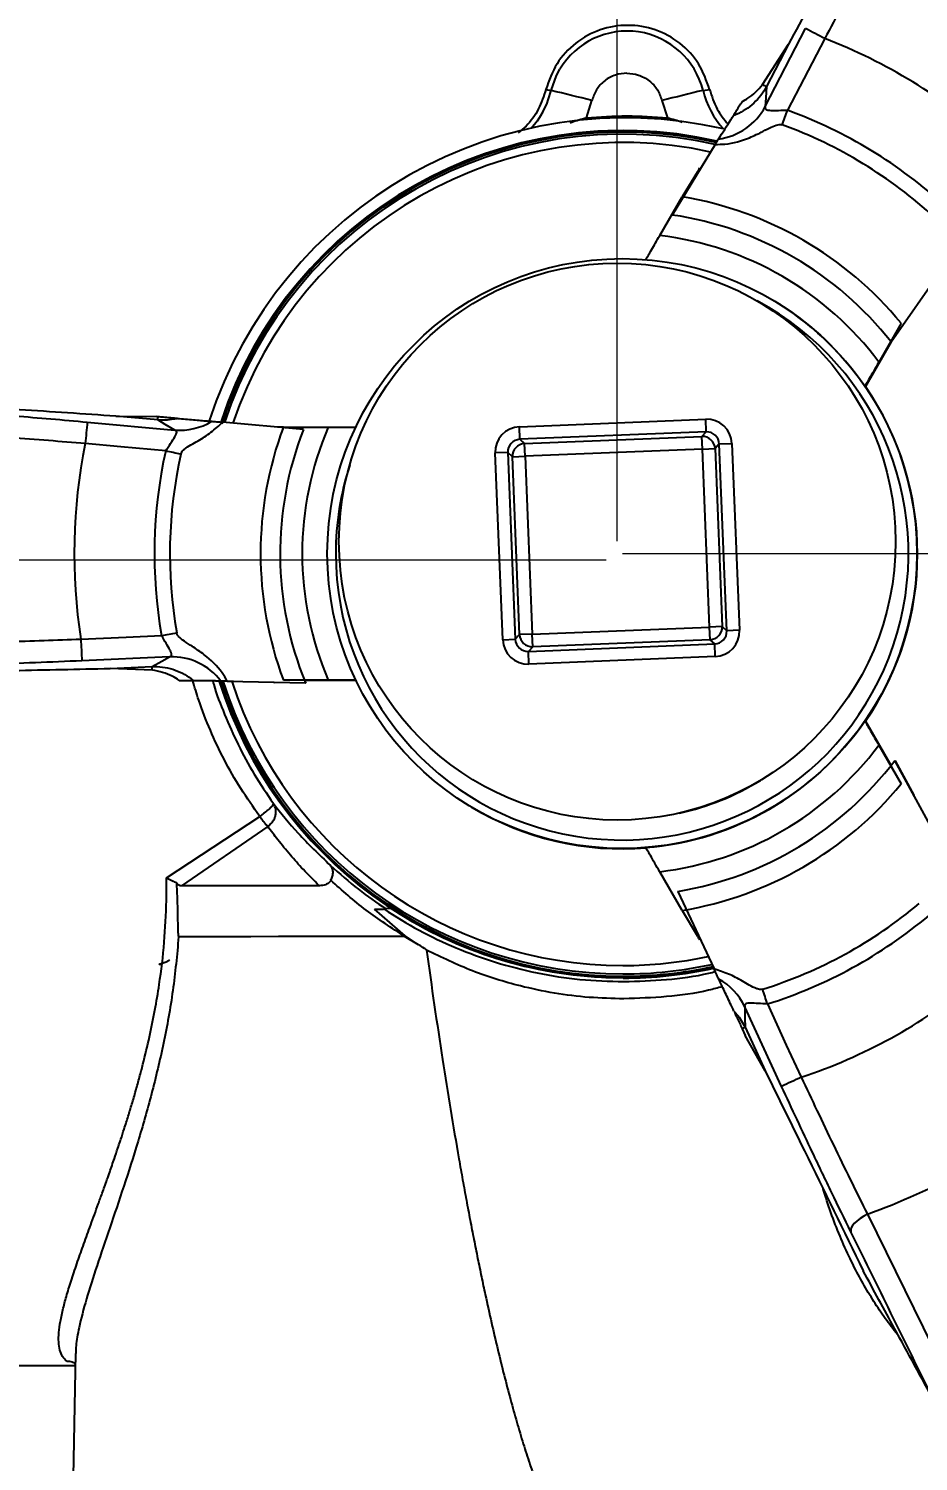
# Model space of a CAD drawing. Header units: millimetres. Extents: x 2462 to 4142, y 835 to 2023.
# Drawn here: x 2991.1 to 3096.6, y 1228 to 1397.8 of the extents above; entities that cross this region are included whole.
import ezdxf

# ---------------------------------------------------------------- set-up
doc = ezdxf.new("R2010")
doc.units = ezdxf.units.MM
doc.layers.add('标注', color=3, linetype='Continuous', lineweight=13)
doc.styles.add('SLDTEXTSTYLE1', font='txt.shx', dxfattribs={"width": 0.7, "bigfont": 'gbcbig.shx'})
doc.styles.get("Standard").update_dxf_attribs({"font": 'arial.ttf'})
doc.dimstyles.new('AM_ISO', dxfattribs={"dimtxt": 3.5, "dimasz": 3.5, "dimexe": 1, "dimexo": 1, "dimgap": 1.5, "dimtad": 1, "dimdsep": 46, "dimtxsty": 'Standard', "dimcen": 0, "dimclrd": 256, "dimclre": 256, "dimclrt": 2, "dimadec": 0, "dimazin": 2, "dimtp": 0.1, "dimtm": 0.1, "dimtfac": 0.71, "dimtdec": 3, "dimtmove": 0, "dimatfit": 3, "dimfxl": 0, "dimlwd": -1, "dimlwe": -1, "dimarcsym": 0})
doc.dimstyles.new('SLDDIMSTYLE12$0', dxfattribs={"dimtxt": 12, "dimasz": 10, "dimexe": 0, "dimexo": 0.0625, "dimgap": 0.875, "dimtad": 1, "dimdec": 1, "dimlfac": 1.8, "dimrnd": 1e-09, "dimzin": 12, "dimdsep": 46, "dimtxsty": 'SLDTEXTSTYLE1', "dimcen": 0.09, "dimdle": 8.16, "dimclrd": 3, "dimclre": 3, "dimadec": 0, "dimazin": 3, "dimtfac": 1, "dimtdec": 1, "dimtofl": 0, "dimtmove": 0, "dimatfit": 3, "dimfxl": 0, "dimfrac": 2, "dimtolj": 1, "dimlwd": 5, "dimlwe": 5, "dimarcsym": 0})

# ---------------------------------------------------------------- blocks, each defined once
blk = doc.blocks.new('*D34')
at = {"layer": 'Defpoints', "color": 0, "transparency": 16777216}
for p in [(2954.9, 1497.4), (2954.9, 1361.7), (3060.93, 1336.99)]:
    blk.add_point(p, dxfattribs=at)
at = {"layer": '标注', "color": 3, "linetype": 'Continuous', "lineweight": 5, "transparency": 16777216}
for p, q in [((2954.9, 1361.76), (2954.9, 1497.4)), ((3050.93, 1497.4), (2964.9, 1497.4))]:
    blk.add_line(p, q, dxfattribs=at)
at = {"layer": '标注', "color": 3, "lineweight": 5, "transparency": 16777216}
blk.add_line((3060.93, 1337.05), (3060.93, 1497.4), dxfattribs=at)
at = {"layer": '标注', "color": 3, "transparency": 16777216}
for points in [[(2964.9, 1499.07), (2964.9, 1495.74), (2954.9, 1497.4)], [(3050.93, 1499.07), (3050.93, 1495.74), (3060.93, 1497.4)]]:
    blk.add_solid(points, dxfattribs=at)
at = {"layer": '标注', "color": 0, "transparency": 16777216, "insert": (3007.92, 1503.28), "char_height": 10, "attachment_point": 5, "style": 'SLDTEXTSTYLE1'}
blk.add_mtext('\\A1;106', dxfattribs=at)
blk = doc.blocks.new('*D36')
at = {"layer": 'Defpoints', "color": 0, "transparency": 16777216}
for p in [(3211.81, 1496.71), (3211.81, 1408.49), (3060.93, 1338.39)]:
    blk.add_point(p, dxfattribs=at)
at = {"layer": '标注', "color": 3, "lineweight": 5, "transparency": 16777216}
blk.add_line((3060.93, 1338.46), (3060.93, 1496.71), dxfattribs=at)
at = {"layer": '标注', "color": 3, "linetype": 'Continuous', "lineweight": 5, "transparency": 16777216}
for p, q in [((3070.93, 1496.71), (3201.81, 1496.71)), ((3211.81, 1408.55), (3211.81, 1496.71))]:
    blk.add_line(p, q, dxfattribs=at)
at = {"layer": '标注', "color": 3, "transparency": 16777216}
for points in [[(3070.93, 1498.37), (3070.93, 1495.04), (3060.93, 1496.71)], [(3201.81, 1498.37), (3201.81, 1495.04), (3211.81, 1496.71)]]:
    blk.add_solid(points, dxfattribs=at)
at = {"layer": '标注', "color": 0, "transparency": 16777216, "insert": (3136.37, 1502.58), "char_height": 10, "attachment_point": 5, "style": 'SLDTEXTSTYLE1'}
blk.add_mtext('\\A1;150', dxfattribs=at)
blk = doc.blocks.new('*D30')
at = {"layer": 'Defpoints', "color": 0, "transparency": 16777216}
for p in [(3329.81, 1449.68), (3061.5, 1335.58), (3356.79, 1335.58)]:
    blk.add_point(p, dxfattribs=at)
at = {"layer": '标注', "color": 3, "lineweight": 5, "transparency": 16777216}
blk.add_line((3329.87, 1449.68), (3356.79, 1449.68), dxfattribs=at)
at = {"layer": '标注', "color": 3, "linetype": 'Continuous', "lineweight": 5, "transparency": 16777216}
for p, q in [((3356.79, 1439.68), (3356.79, 1345.58)), ((3061.56, 1335.58), (3356.79, 1335.58))]:
    blk.add_line(p, q, dxfattribs=at)
at = {"layer": '标注', "color": 3, "transparency": 16777216}
for points in [[(3355.13, 1439.68), (3358.46, 1439.68), (3356.79, 1449.68)], [(3355.13, 1345.58), (3358.46, 1345.58), (3356.79, 1335.58)]]:
    blk.add_solid(points, dxfattribs=at)
at = {"layer": '标注', "color": 0, "transparency": 16777216, "insert": (3350.92, 1392.63), "char_height": 10, "attachment_point": 5, "rotation": 90, "style": 'SLDTEXTSTYLE1'}
blk.add_mtext('\\A1;115', dxfattribs=at)
blk = doc.blocks.new('*D31')
at = {"layer": 'Defpoints', "color": 0, "transparency": 16777216}
for p in [(3060.59, 1334.79), (2911.33, 1093.21), (3056.27, 1093.21)]:
    blk.add_point(p, dxfattribs=at)
at = {"layer": '标注', "linetype": 'ByBlock', "transparency": 16777216}
for p, q in [((3059.59, 1334.79), (2910.33, 1334.79)), ((2911.33, 1331.29), (2911.33, 1096.71)), ((3055.27, 1093.21), (2910.33, 1093.21))]:
    blk.add_line(p, q, dxfattribs=at)
at = {"layer": '标注', "transparency": 16777216}
for points in [[(2910.74, 1331.29), (2911.91, 1331.29), (2911.33, 1334.79)], [(2910.74, 1096.71), (2911.91, 1096.71), (2911.33, 1093.21)]]:
    blk.add_solid(points, dxfattribs=at)
at = {"layer": '标注', "color": 2, "transparency": 16777216, "insert": (2900.69, 1201.9), "char_height": 8, "attachment_point": 5, "rotation": 90}
blk.add_mtext('\\A1;{\\fSimSun|b0|i0|c134|p2;\\H2.28571x;245}', dxfattribs=at)

msp = doc.modelspace()

# ---------------------------------------------------------------- linework, layer by layer
at = {"color": 7, "linetype": 'Continuous', "lineweight": 25}
for p, q in [((3078.466, 1388.539), (3083.261, 1397.784)), ((3078.155, 1391.149), (3081.224, 1395.959)), ((3081.224, 1395.959), (3078.607, 1390.915)), ((3052.464, 1390.591), (3053.088, 1390.463)), ((3057.261, 1387.217), (3057.923, 1389.265)), ((3066.225, 1389.265), (3066.887, 1387.217)), ((3071.09, 1390.463), (3071.872, 1390.591)), ((3057.261, 1387.217), (3057.281, 1387.001)), ((3066.887, 1387.217), (3066.864, 1386.972)), ((3072.536, 1384.062), (3067.449, 1375.696)), ((3070.419, 1380.815), (3068.615, 1377.862)), ((3065.958, 1373.259), (3068.615, 1377.862)), ((3093.387, 1360.663), (3099.383, 1369.197)), ((3079.422, 1365.585), (3079.416, 1365.589)), ((3095.974, 1364.282), (3093.418, 1360.644)), ((3096.015, 1364.258), (3095.974, 1364.282)), ((3094.596, 1362.862), (3091.939, 1358.259)), ((3093.406, 1360.651), (3090.346, 1355.375)), ((3093.418, 1360.644), (3093.387, 1360.663)), ((3090.346, 1355.375), (3090.283, 1355.413)), ((3006.438, 1351.405), (3001.465, 1351.856)), ((3001.465, 1351.856), (3006.274, 1351.803)), ((3006.479, 1351.785), (3006.274, 1351.803)), ((2998.089, 1351.156), (3008.46, 1350.214)), ((3023.714, 1350.284), (3014.133, 1351.137)), ((3021.337, 1350.565), (3026.652, 1350.565)), ((3049.325, 1350.61), (3071.407, 1351.495)), ((3049.385, 1349.112), (3049.325, 1350.61)), ((3071.467, 1349.997), (3049.385, 1349.112)), ((3070.961, 1349.449), (3071.467, 1349.997)), ((3071.467, 1349.997), (3071.407, 1351.495)), ((3049.385, 1349.112), (3049.933, 1348.606)), ((3049.933, 1348.606), (3070.961, 1349.449)), ((3049.993, 1347.108), (3049.933, 1348.606)), ((3071.021, 1347.951), (3070.961, 1349.449)), ((3073.025, 1348.559), (3072.519, 1348.011)), ((3073.025, 1348.559), (3074.522, 1348.619)), ((3073.912, 1326.419), (3073.025, 1348.559)), ((3074.522, 1348.619), (3075.41, 1326.479)), ((3047.947, 1347.554), (3046.449, 1347.494)), ((3047.337, 1325.354), (3046.449, 1347.494)), ((3048.495, 1347.048), (3047.947, 1347.554)), ((3047.947, 1347.554), (3048.834, 1325.414)), ((3048.495, 1347.048), (3049.993, 1347.108)), ((3049.34, 1325.962), (3048.495, 1347.048)), ((3071.021, 1347.951), (3049.993, 1347.108)), ((3049.993, 1347.108), (3050.838, 1326.022)), ((3071.021, 1347.951), (3072.519, 1348.011)), ((3071.866, 1326.865), (3071.021, 1347.951)), ((3072.519, 1348.011), (3073.364, 1326.925)), ((3050.838, 1326.022), (3071.866, 1326.865)), ((3073.364, 1326.925), (3071.866, 1326.865)), ((3071.926, 1325.367), (3071.866, 1326.865)), ((3073.364, 1326.925), (3073.912, 1326.419)), ((3075.41, 1326.479), (3073.912, 1326.419)), ((3047.337, 1325.354), (3048.834, 1325.414)), ((3048.834, 1325.414), (3049.34, 1325.962)), ((3050.838, 1326.022), (3049.34, 1325.962)), ((3050.392, 1323.976), (3072.474, 1324.861)), ((3050.898, 1324.524), (3050.392, 1323.976)), ((3050.898, 1324.524), (3050.838, 1326.022)), ((3071.926, 1325.367), (3050.898, 1324.524)), ((3072.474, 1324.861), (3071.926, 1325.367)), ((3072.534, 1323.363), (3072.474, 1324.861)), ((3007.849, 1323.336), (2997.446, 1322.866)), ((3050.452, 1322.478), (3050.392, 1323.976)), ((3072.534, 1323.363), (3050.452, 1322.478)), ((3000.785, 1321.952), (3005.774, 1322.177)), ((3005.799, 1321.76), (3000.785, 1321.952)), ((3015.412, 1320.392), (3008.984, 1320.543)), ((3014.684, 1320.454), (3023.954, 1320.244)), ((3023.985, 1320.225), (3020.189, 1320.311)), ((3020.189, 1320.311), (3020.229, 1320.288)), ((3026.652, 1320.565), (3021.337, 1320.565)), ((3023.856, 1320.547), (3023.985, 1320.225)), ((3029.998, 1320.533), (3023.865, 1320.527)), ((3023.954, 1320.244), (3023.985, 1320.225)), ((3090.346, 1315.691), (3090.283, 1315.729)), ((3090.346, 1315.691), (3093.344, 1310.511)), ((3091.938, 1312.872), (3094.596, 1308.269)), ((3098.695, 1302.156), (3093.831, 1311.042)), ((3093.831, 1311.042), (3093.862, 1311.023)), ((3093.862, 1311.023), (3096.097, 1306.941)), ((3020.201, 1305.877), (3020.152, 1305.951)), ((3020.152, 1305.951), (3020.159, 1305.923)), ((3096.097, 1306.941), (3096.138, 1306.917)), ((3007.496, 1297.134), (3018.526, 1304.429)), ((3043.585, 1305.561), (3043.654, 1305.519)), ((3019.483, 1303.244), (3009.248, 1296.179)), ((3068.615, 1293.269), (3065.958, 1297.872)), ((3007.481, 1294.458), (3007.496, 1297.134)), ((3068.125, 1295.541), (3072.398, 1286.338)), ((3035.767, 1290.278), (3032.156, 1293.445)), ((3034.049, 1293.503), (3033.235, 1293.449)), ((3035.923, 1292.459), (3034.049, 1293.503)), ((3034.124, 1293.503), (3034.049, 1293.503)), ((3035.886, 1292.401), (3035.891, 1292.398)), ((3068.615, 1293.269), (3070.419, 1290.228)), ((3037.37, 1289.221), (3035.693, 1290.187)), ((3035.767, 1290.278), (3035.731, 1290.202)), ((3037.37, 1289.221), (3035.767, 1290.278)), ((3080.412, 1272.419), (3076.042, 1281.872)), ((3075.731, 1279.266), (3076.109, 1278.453)), ((3076.075, 1279.431), (3078.462, 1274.269)), ((3078.462, 1274.269), (3076.109, 1278.453)), ((3090.587, 1257.266), (3100.55, 1237)), ((2996.685, 1240.775), (2996.289, 1218.997)), ((2984.958, 1239.354), (2996.659, 1239.354))]:
    msp.add_line(p, q, dxfattribs=at)
at = {"color": 7, "linetype": 'Continuous', "lineweight": 25, "flags": 128}
for points in [[(3085.533, 1396.606), (3083.064, 1391.846), (3081.124, 1388.107)], [(3053.088, 1390.463), (3053.729, 1392.242), (3054.127, 1392.981)], [(3078.607, 1390.915), (3078.528, 1389.585), (3078.466, 1388.539)], [(3051.888, 1387.553), (3051.409, 1386.822), (3050.754, 1385.993)], [(3061.621, 1385.744), (3065.881, 1385.563), (3066.195, 1385.535)], [(3008.46, 1350.214), (3007.327, 1350.881), (3006.438, 1351.405)], [(3007.384, 1347.737), (3002.044, 1348.221), (2997.848, 1348.603)], [(3009.174, 1347.338), (3008.954, 1347.387), (3008.733, 1347.436), (3008.51, 1347.486), (3008.286, 1347.536), (3008.061, 1347.586), (3007.836, 1347.636), (3007.61, 1347.686), (3007.384, 1347.737)], [(2997.322, 1325.436), (3002.678, 1325.678), (3006.887, 1325.868)], [(3005.774, 1322.177), (3006.936, 1322.826), (3007.849, 1323.336)], [(3025.602, 1296.209), (3023.255, 1296.206), (3020.985, 1296.202), (3018.798, 1296.199), (3016.697, 1296.195), (3014.688, 1296.191), (3012.775, 1296.187), (3010.96, 1296.183), (3009.248, 1296.179)], [(3035.693, 1290.187), (3031.732, 1290.184), (3027.912, 1290.18), (3024.252, 1290.175), (3020.768, 1290.17), (3017.478, 1290.164), (3014.397, 1290.159), (3011.538, 1290.152), (3008.916, 1290.146)], [(3078.718, 1282.192), (3080.969, 1277.325), (3082.736, 1273.501)], [(3076.042, 1281.872), (3076.061, 1280.505), (3076.075, 1279.431)], [(3090.587, 1257.266), (3090.147, 1257.036), (3089.737, 1256.778), (3089.372, 1256.501), (3089.066, 1256.217), (3088.831, 1255.934), (3088.675, 1255.664), (3088.604, 1255.418), (3088.621, 1255.203)]]:
    msp.add_lwpolyline(points, dxfattribs=at)
at = {"color": 7, "linetype": 'Continuous', "lineweight": 25}
for centre, radius in [((3061.5, 1335.575), 34.954), ((3060.929, 1336.986), 33)]:
    msp.add_circle(centre, radius, dxfattribs=at)
for centre, radius, start, end in [((3062.089, 1388.223), 9.276, 13.97557, 149.13878), ((1558.044, -1548.198), 3317.393, 62.583936, 62.62814), ((3061.973, 1335.558), 65.437, 48.50024, 68.89711), ((3219.317, 1663.337), 306.615, 242.58793, 242.68305), ((3042.681, 1393.053), 10.724, 329.14603, 346.02424), ((2757.213, 185.974), 1240.297, 75.968803, 76.198895), ((3193.339, 883.487), 521.508, 103.55713, 104.10762), ((3081.497, 1393.053), 10.724, 193.97543, 221.86623), ((3071.984, 1391.98), 7.338, 277.49157, 332.04421), ((1217.621, 2067.262), 1983.406, 339.922721, 339.975705), ((3061.973, 1335.558), 55.93, 47.42195, 69.97551), ((3061.917, 1335.326), 51.882, 77.08715, 162.07507), ((3061.616, 1335.506), 50.2, 77.22199, 161.74758), ((3061.972, 1335.558), 54.096, 47.42195, 69.97551), ((3061.616, 1335.506), 50.02, 77.24621, 162.01837), ((3061.601, 1335.515), 49.763, 77.30576, 161.72655), ((3061.595, 1335.518), 48.766, 77.69329, 161.45512), ((3061.516, 1335.566), 42.887, 39.52797, 80.47204), ((3061.516, 1335.566), 40.566, 38.21908, 81.59012), ((3061.516, 1335.566), 37.954, 36.72063, 83.27938), ((3061.497, 1335.577), 33.954, 180.00028, 61.82983), ((3061.507, 1335.571), 34.954, 34.58735, 59.16637), ((3061.57, 1335.533), 34.954, 325.41243, 34.58723), ((2991.949, 1353.148), 14.594, 353.14102, 354.64213), ((3218.555, 1329.121), 221.564, 174.29233, 174.95549), ((3009.059, 1357.501), 7.312, 265.29902, 301.19677), ((3061.516, 1335.565), 42.888, 159.52799, 200.47167), ((3061.516, 1335.565), 40.567, 158.72661, 202.19027), ((3061.516, 1335.565), 37.954, 156.72068, 203.27899), ((3061.973, 1335.557), 65.438, 168.50018, 188.89685), ((3049.995, 1347.106), 1.501, 92.37679, 182.21341), ((3071.019, 1347.949), 1.501, 2.37679, 92.21341), ((3061.973, 1335.557), 55.931, 167.4219, 189.97524), ((3061.972, 1335.557), 54.097, 167.4219, 189.97524), ((3061.497, 1335.576), 33.954, 162.04289, 179.99982), ((2490.916, 4259.451), 2978.613, 279.975402, 280.010673), ((3071.864, 1326.867), 1.501, 272.37679, 2.21341), ((3239.359, 1335.811), 242.259, 182.45437, 183.06295), ((3050.84, 1326.024), 1.501, 182.37679, 272.21341), ((3008.106, 1315.993), 7.347, 37.49528, 92.00424), ((2987.661, 1320.893), 18.158, 2.73646, 4.05578), ((3061.615, 1335.505), 50.199, 197.48533, 270.00018), ((3061.615, 1335.505), 50.02, 197.61353, 270.00018), ((3061.6, 1335.515), 49.762, 197.72653, 270.00018), ((3061.595, 1335.518), 48.765, 198.13174, 270.00018), ((3061.506, 1335.571), 34.954, 274.58775, 325.41258), ((3061.516, 1335.565), 37.954, 276.72102, 323.27931), ((3061.516, 1335.566), 40.567, 279.37669, 322.80549), ((3061.497, 1335.577), 31.5, 282.46702, 301.38033), ((3061.516, 1335.566), 42.888, 279.52833, 320.472), ((3061.57, 1335.533), 34.954, 239.16639, 274.58771), ((3061.971, 1335.558), 54.097, 287.42223, 309.97557), ((3061.62, 1335.503), 50.199, 239.16639, 270.00018), ((3061.972, 1335.557), 55.931, 287.42223, 309.97557), ((3061.595, 1335.518), 48.765, 270.00017, 281.97499), ((3061.6, 1335.515), 49.763, 270.00017, 282.23455), ((3061.615, 1335.506), 50.02, 270.00017, 282.36304), ((3061.615, 1335.506), 50.2, 270.00017, 282.33486), ((3061.62, 1335.503), 50.2, 270.00017, 282.33124), ((3061.62, 1335.503), 50.241, 270.00017, 282.34169), ((3069.439, 1278.75), 7.304, 25.2993, 61.21406), ((283.24, 404.984), 2929.879, 17.421619, 17.457502), ((3061.972, 1335.557), 65.438, 288.50052, 308.89718), ((3069.055, 1293.6), 15.813, 294.97237, 296.35447), ((3183.545, 1053.947), 241.592, 114.66231, 115.27021), ((3061.96, 1335.564), 83.368, 290.08339, 307.31418)]:
    msp.add_arc(centre, radius, start, end, dxfattribs=at)
for centre, major_axis, ratio, start_param, end_param in [((3049.449, 1347.611), (2.207, -2.037), 0.9987828, 2.3568035, 3.9263818), ((3071.523, 1348.495), (-2.037, -2.207), 0.9987828, 2.3568035, 3.9263818), ((3071.523, 1348.495), (1.021, 1.106), 0.9963586, 5.4983961, 7.0679745), ((3049.449, 1347.611), (1.106, -1.021), 0.9963586, 2.3568035, 3.9263818), ((3072.41, 1326.362), (1.106, -1.021), 0.9963586, 5.4983961, 7.0679745), ((3072.41, 1326.362), (-2.207, 2.037), 0.9987828, 2.3568035, 3.9263818), ((3050.336, 1325.478), (2.037, 2.207), 0.9987828, 2.3568035, 3.9263818), ((3050.336, 1325.478), (1.021, 1.106), 0.9963586, 2.3568035, 3.9263818)]:
    msp.add_ellipse(centre, major_axis=major_axis, ratio=ratio, start_param=start_param, end_param=end_param, dxfattribs=at)
for points, knots in [([(3213.473, 1332.152), (3213.492, 1333.403), (3213.546, 1336.96), (3213.389, 1342.825), (3212.905, 1349.73), (3212.102, 1356.606), (3210.987, 1363.438), (3209.561, 1370.212), (3207.827, 1376.914), (3205.79, 1383.53), (3203.453, 1390.046), (3200.82, 1396.449), (3197.899, 1402.725), (3194.694, 1408.861), (3191.212, 1414.844), (3187.461, 1420.662), (3183.448, 1426.303), (3179.182, 1431.755), (3174.672, 1437.007), (3169.927, 1442.047), (3164.957, 1446.865), (3159.772, 1451.452), (3154.383, 1455.797), (3148.801, 1459.892), (3143.039, 1463.728), (3137.107, 1467.297), (3131.019, 1470.592), (3124.786, 1473.605), (3118.423, 1476.331), (3111.942, 1478.763), (3105.356, 1480.897), (3098.681, 1482.729), (3091.928, 1484.254), (3085.113, 1485.469), (3078.25, 1486.372), (3071.352, 1486.96), (3064.435, 1487.234), (3057.512, 1487.191), (3050.599, 1486.833), (3043.709, 1486.159), (3036.858, 1485.172), (3030.058, 1483.873), (3023.325, 1482.265), (3016.672, 1480.352), (3010.113, 1478.137), (3003.662, 1475.625), (2997.333, 1472.821), (2991.138, 1469.732), (2985.091, 1466.362), (2979.203, 1462.721), (2973.488, 1458.814), (2967.958, 1454.651), (2962.622, 1450.24), (2957.494, 1445.59), (2952.584, 1440.711), (2947.901, 1435.612), (2943.455, 1430.306), (2939.257, 1424.802), (2935.313, 1419.112), (2931.634, 1413.248), (2928.226, 1407.222), (2925.097, 1401.047), (2922.253, 1394.736), (2919.699, 1388.302), (2917.442, 1381.757), (2915.486, 1375.117), (2913.835, 1368.394), (2912.492, 1361.603), (2911.461, 1354.758), (2910.743, 1347.872), (2910.341, 1340.962), (2910.254, 1334.039), (2910.483, 1327.121), (2911.027, 1320.22), (2911.886, 1313.35), (2913.057, 1306.528), (2914.539, 1299.766), (2916.327, 1293.078), (2918.419, 1286.479), (2920.81, 1279.982), (2923.494, 1273.602), (2926.467, 1267.35), (2929.723, 1261.241), (2933.253, 1255.286), (2937.052, 1249.499), (2941.111, 1243.891), (2945.422, 1238.474), (2949.975, 1233.26), (2954.761, 1228.259), (2959.771, 1223.481), (2964.994, 1218.938), (2970.418, 1214.637), (2976.033, 1210.588), (2981.827, 1206.799), (2987.788, 1203.279), (2993.903, 1200.035), (3000.16, 1197.073), (3006.545, 1194.4), (3013.046, 1192.021), (3019.649, 1189.941), (3026.34, 1188.164), (3033.104, 1186.695), (3039.929, 1185.536), (3046.8, 1184.689), (3053.702, 1184.157), (3060.621, 1183.941), (3067.543, 1184.04), (3074.453, 1184.455), (3081.337, 1185.185), (3088.18, 1186.229), (3094.969, 1187.583), (3101.689, 1189.247), (3108.326, 1191.215), (3114.866, 1193.483), (3121.296, 1196.048), (3127.602, 1198.904), (3133.771, 1202.044), (3139.791, 1205.463), (3145.648, 1209.153), (3151.331, 1213.106), (3156.827, 1217.315), (3162.126, 1221.77), (3167.216, 1226.462), (3172.086, 1231.381), (3176.727, 1236.518), (3181.129, 1241.861), (3185.282, 1247.399), (3189.178, 1253.121), (3192.809, 1259.015), (3196.168, 1265.068), (3199.246, 1271.269), (3202.039, 1277.603), (3204.539, 1284.058), (3206.742, 1290.621), (3208.644, 1297.277), (3210.24, 1304.014), (3211.526, 1310.815), (3212.501, 1317.669), (3213.15, 1324.439), (3213.401, 1329.274), (3213.464, 1331.805), (3213.473, 1332.152)], [0, 0, 0, 0, 0.00394, 0.0112049, 0.0184702, 0.0257355, 0.0330008, 0.0402662, 0.0475315, 0.0547968, 0.0620622, 0.0693275, 0.0765928, 0.0838581, 0.0911235, 0.0983888, 0.1056541, 0.1129194, 0.1201848, 0.1274501, 0.1347154, 0.1419807, 0.1492461, 0.1565114, 0.1637767, 0.171042, 0.1783074, 0.1855727, 0.192838, 0.2001033, 0.2073687, 0.214634, 0.2218993, 0.2291646, 0.2364299, 0.2436953, 0.2509606, 0.2582259, 0.2654913, 0.2727566, 0.2800219, 0.2872872, 0.2945526, 0.3018179, 0.3090832, 0.3163485, 0.3236139, 0.3308792, 0.3381445, 0.3454098, 0.3526752, 0.3599405, 0.3672058, 0.3744712, 0.3817365, 0.3890018, 0.3962671, 0.4035325, 0.4107978, 0.4180631, 0.4253284, 0.4325938, 0.4398591, 0.4471244, 0.4543898, 0.4616551, 0.4689204, 0.4761857, 0.4834511, 0.4907164, 0.4979817, 0.5052471, 0.5125124, 0.5197777, 0.527043, 0.5343084, 0.5415737, 0.548839, 0.5561043, 0.5633697, 0.570635, 0.5779003, 0.5851657, 0.592431, 0.5996963, 0.6069616, 0.614227, 0.6214923, 0.6287576, 0.6360229, 0.6432883, 0.6505536, 0.6578189, 0.6650842, 0.6723496, 0.6796149, 0.6868802, 0.6941455, 0.7014109, 0.7086762, 0.7159415, 0.7232068, 0.7304721, 0.7377375, 0.7450028, 0.7522681, 0.7595334, 0.7667988, 0.7740641, 0.7813294, 0.7885948, 0.7958601, 0.8031254, 0.8103907, 0.8176561, 0.8249214, 0.8321867, 0.839452, 0.8467174, 0.8539827, 0.861248, 0.8685133, 0.8757787, 0.883044, 0.8903093, 0.8975747, 0.90484, 0.9121053, 0.9193706, 0.926636, 0.9339013, 0.9411666, 0.948432, 0.9556973, 0.9629626, 0.9702279, 0.9774933, 0.9847586, 0.9920239, 0.9989071, 1, 1, 1, 1]), ([(2929.778, 1356.664), (2929.798, 1356.813), (2930.112, 1359.109), (2931.01, 1363.508), (2932.494, 1369.838), (2934.317, 1376.082), (2936.432, 1382.232), (2938.846, 1388.271), (2941.55, 1394.186), (2944.538, 1399.963), (2947.803, 1405.588), (2951.338, 1411.048), (2955.133, 1416.329), (2959.181, 1421.42), (2963.471, 1426.308), (2967.993, 1430.983), (2972.737, 1435.432), (2977.692, 1439.645), (2982.845, 1443.613), (2988.185, 1447.325), (2993.699, 1450.774), (2999.374, 1453.951), (3005.197, 1456.849), (3011.153, 1459.46), (3017.229, 1461.779), (3023.411, 1463.8), (3029.684, 1465.519), (3036.033, 1466.931), (3042.442, 1468.032), (3048.898, 1468.821), (3055.385, 1469.296), (3061.886, 1469.455), (3068.388, 1469.298), (3074.875, 1468.825), (3081.331, 1468.038), (3087.741, 1466.938), (3094.09, 1465.527), (3100.364, 1463.814), (3106.541, 1461.782), (3111.541, 1459.921), (3114.431, 1458.632), (3115.342, 1458.226)], [0, 0, 0, 0, 0.0018477, 0.0284935, 0.0551393, 0.0817852, 0.108431, 0.1350768, 0.1617227, 0.1883685, 0.2150143, 0.2416602, 0.268306, 0.2949518, 0.3215976, 0.3482435, 0.3748893, 0.4015351, 0.428181, 0.4548268, 0.4814726, 0.5081185, 0.5347643, 0.5614101, 0.588056, 0.6147018, 0.6413476, 0.6679935, 0.6946393, 0.7212852, 0.747931, 0.7745768, 0.8012227, 0.8278685, 0.8545144, 0.8811602, 0.9078061, 0.9344519, 0.9610978, 0.9877436, 1, 1, 1, 1]), ([(3093.914, 1419.155), (3091.376, 1414.514), (3087.151, 1406.785), (3082.916, 1399.05), (3081.224, 1395.959)], [0, 0, 0, 0, 0.60041569, 1, 1, 1, 1]), ([(3094.114, 1412.482), (3093.378, 1411.153), (3091.932, 1408.543), (3089.735, 1404.498), (3087.604, 1400.527), (3086.214, 1397.896), (3085.533, 1396.606)], [0, 0, 0, 0, 0.2645653, 0.51943, 0.7645791, 1, 1, 1, 1]), ([(3062.074, 1392.51), (3061.614, 1392.467), (3060.667, 1392.378), (3059.394, 1391.662), (3058.391, 1390.598), (3058.076, 1389.701), (3057.923, 1389.265)], [0, 0, 0, 0, 0.2429945, 0.5, 0.7570055, 1, 1, 1, 1]), ([(3062.074, 1392.51), (3062.534, 1392.467), (3063.48, 1392.378), (3064.754, 1391.662), (3065.757, 1390.598), (3066.072, 1389.701), (3066.225, 1389.265)], [0, 0, 0, 0, 0.2429945, 0.5, 0.7570055, 1, 1, 1, 1]), ([(3078.607, 1390.915), (3078.607, 1390.915), (3078.226, 1390.191), (3077.206, 1388.863), (3075.696, 1387.87), (3074.814, 1387.523), (3074.699, 1387.478)], [0, 0, 0, 0, 0.00001, 0.4644705, 0.9305988, 1, 1, 1, 1]), ([(3075.735, 1389.161), (3075.96, 1389.278), (3076.91, 1389.771), (3077.617, 1390.552), (3078.155, 1391.149)], [0, 0, 0, 0, 0.2371992, 1, 1, 1, 1]), ([(3052.464, 1390.591), (3052.199, 1389.8), (3051.67, 1388.217), (3050.476, 1386.461), (3049.503, 1385.696), (3049.187, 1385.447)], [0, 0, 0, 0, 0.4029606, 0.8059212, 1, 1, 1, 1]), ([(3071.872, 1390.591), (3072.124, 1389.787), (3072.599, 1388.275), (3073.592, 1387.041), (3074.057, 1386.464)], [0, 0, 0, 0, 0.5313862, 1, 1, 1, 1]), ([(3075.735, 1389.161), (3075.671, 1389.057), (3075.381, 1388.583), (3074.948, 1387.876), (3074.781, 1387.608), (3074.699, 1387.478)], [0, 0, 0, 0, 0.1268564, 0.5743322, 1, 1, 1, 1]), ([(3072.94, 1384.704), (3073.418, 1385.455), (3073.976, 1386.333), (3074.608, 1387.333), (3074.699, 1387.478)], [0, 0, 0, 0, 0.8556334, 1, 1, 1, 1]), ([(3078.466, 1388.539), (3078.45, 1388.471), (3078.418, 1388.337), (3078.539, 1388.2), (3078.783, 1388.123), (3079.256, 1388.081), (3080.047, 1388.106), (3080.762, 1388.106), (3081.124, 1388.107)], [0, 0, 0, 0, 0.1251651, 0.2440023, 0.362149, 0.4834229, 0.7377951, 1, 1, 1, 1]), ([(3055.337, 1386.635), (3055.401, 1386.659), (3056.008, 1386.893), (3056.669, 1387.064), (3057.261, 1387.217)], [0, 0, 0, 0, 0.1049176, 1, 1, 1, 1]), ([(3066.887, 1387.217), (3067.481, 1387.066), (3068.079, 1386.914), (3068.629, 1386.705), (3068.633, 1386.703)], [0, 0, 0, 0, 0.9926926, 1, 1, 1, 1]), ([(3072.536, 1384.062), (3072.922, 1384.068), (3074.313, 1384.09), (3076.251, 1384.648), (3078.003, 1385.503), (3079.091, 1386.083), (3079.788, 1386.391), (3080.259, 1386.448), (3080.43, 1386.401), (3080.496, 1386.384)], [0, 0, 0, 0, 0.13772, 0.4960856, 0.7059806, 0.8342591, 0.9369967, 0.9760494, 1, 1, 1, 1]), ([(3072.536, 1384.062), (3072.655, 1384.251), (3072.805, 1384.49), (3072.917, 1384.667), (3072.94, 1384.704)], [0, 0, 0, 0, 0.7895012, 1, 1, 1, 1]), ([(3070.68, 1381.263), (3070.632, 1381.179), (3070.535, 1381.013), (3070.449, 1380.866), (3070.427, 1380.829), (3070.419, 1380.815)], [0, 0, 0, 0, 0.37601919, 0.75293886, 1, 1, 1, 1]), ([(3064.302, 1370.413), (3064.319, 1370.44), (3064.353, 1370.495), (3064.602, 1370.92), (3064.973, 1371.556), (3065.443, 1372.367), (3065.789, 1372.967), (3065.958, 1373.259)], [0, 0, 0, 0, 0.190511, 0.3807243, 0.5789225, 0.7952783, 1, 1, 1, 1]), ([(3091.939, 1358.259), (3091.74, 1357.915), (3091.343, 1357.228), (3090.818, 1356.323), (3090.446, 1355.685), (3090.297, 1355.434), (3090.286, 1355.418), (3090.283, 1355.413)], [0, 0, 0, 0, 0.2409734, 0.4822257, 0.713676, 0.9238009, 1, 1, 1, 1]), ([(3001.465, 1351.856), (2997.657, 1352.113), (2988.489, 1352.731), (2979.33, 1353.354), (2973.976, 1353.718)], [0, 0, 0, 0, 0.4153517, 1, 1, 1, 1]), ([(2979.049, 1352.655), (2980.75, 1352.54), (2984.141, 1352.311), (2989.105, 1351.927), (2993.763, 1351.543), (2996.644, 1351.285), (2998.089, 1351.156)], [0, 0, 0, 0, 0.2800318, 0.5584059, 0.7786039, 1, 1, 1, 1]), ([(3008.762, 1351.584), (3008.66, 1351.593), (3008.457, 1351.61), (3007.867, 1351.662), (3007.186, 1351.722), (3006.702, 1351.765), (3006.479, 1351.785)], [0, 0, 0, 0, 0.2579529, 0.5155625, 0.7761847, 1, 1, 1, 1]), ([(2997.848, 1348.603), (2996.395, 1348.724), (2993.429, 1348.97), (2988.933, 1349.313), (2984.339, 1349.64), (2981.357, 1349.826), (2979.838, 1349.921)], [0, 0, 0, 0, 0.2354218, 0.4805713, 0.7354356, 1, 1, 1, 1]), ([(3008.762, 1351.584), (3008.606, 1351.55), (3007.845, 1351.382), (3007.054, 1351.353), (3006.438, 1351.405), (3006.438, 1351.405)], [0, 0, 0, 0, 0.205396, 0.9999773, 1, 1, 1, 1]), ([(3007.384, 1347.737), (3007.579, 1348.042), (3007.965, 1348.643), (3008.413, 1349.297), (3008.635, 1349.719), (3008.703, 1349.967), (3008.655, 1350.144), (3008.526, 1350.19), (3008.46, 1350.214)], [0, 0, 0, 0, 0.2616178, 0.5161546, 0.6376198, 0.7555299, 0.8740541, 1, 1, 1, 1]), ([(3008.762, 1351.584), (3009.418, 1351.529), (3010.732, 1351.42), (3011.975, 1351.318), (3012.662, 1351.262), (3012.846, 1351.247)], [0, 0, 0, 0, 0.4220704, 0.8450691, 1, 1, 1, 1]), ([(3009.174, 1347.338), (3009.206, 1347.429), (3009.288, 1347.659), (3009.949, 1348.281), (3011.201, 1348.903), (3012.782, 1349.902), (3013.683, 1350.726), (3014.133, 1351.137)], [0, 0, 0, 0, 0.0455975, 0.1148628, 0.420114, 0.7104691, 1, 1, 1, 1]), ([(3012.846, 1351.247), (3013.014, 1351.233), (3013.352, 1351.204), (3013.871, 1351.16), (3014.133, 1351.137)], [0, 0, 0, 0, 0.49451285, 1, 1, 1, 1]), ([(3021.337, 1350.565), (3021.315, 1350.565), (3021.086, 1350.562), (3020.858, 1350.559), (3020.651, 1350.556)], [0, 0, 0, 0, 0.0949865, 1, 1, 1, 1]), ([(3026.652, 1350.565), (3027.048, 1350.565), (3027.842, 1350.565), (3028.886, 1350.567), (3029.623, 1350.568), (3029.911, 1350.57), (3029.93, 1350.571), (3029.935, 1350.571)], [0, 0, 0, 0, 0.2409734, 0.4822257, 0.713676, 0.9238009, 1, 1, 1, 1]), ([(3014.684, 1320.454), (3014.485, 1320.786), (3013.771, 1321.979), (3012.318, 1323.378), (3010.702, 1324.468), (3009.655, 1325.121), (3009.041, 1325.57), (3008.756, 1325.95), (3008.71, 1326.121), (3008.693, 1326.186)], [0, 0, 0, 0, 0.13772, 0.4960856, 0.7059806, 0.8342591, 0.9369967, 0.9760494, 1, 1, 1, 1]), ([(2979.271, 1324.951), (2980.792, 1324.974), (2983.779, 1325.021), (2988.384, 1325.134), (2992.891, 1325.27), (2995.865, 1325.382), (2997.322, 1325.436)], [0, 0, 0, 0, 0.2645653, 0.51943, 0.7645791, 1, 1, 1, 1]), ([(3007.849, 1323.336), (3007.916, 1323.357), (3008.047, 1323.399), (3008.104, 1323.574), (3008.047, 1323.827), (3007.845, 1324.26), (3007.427, 1324.935), (3007.069, 1325.554), (3006.887, 1325.868)], [0, 0, 0, 0, 0.1251651, 0.2440023, 0.362149, 0.4834229, 0.7377951, 1, 1, 1, 1]), ([(2997.446, 1322.866), (2995.603, 1322.786), (2991.932, 1322.628), (2986.898, 1322.456), (2982.358, 1322.328), (2979.695, 1322.275), (2978.358, 1322.248)], [0, 0, 0, 0, 0.2815396, 0.5608619, 0.7796518, 1, 1, 1, 1]), ([(2973.242, 1321.38), (2978.607, 1321.493), (2987.784, 1321.686), (2996.969, 1321.874), (3000.785, 1321.952)], [0, 0, 0, 0, 0.5846705, 1, 1, 1, 1]), ([(3005.774, 1322.177), (3005.774, 1322.177), (3006.592, 1322.208), (3008.253, 1321.987), (3009.868, 1321.176), (3010.61, 1320.585), (3010.706, 1320.508)], [0, 0, 0, 0, 0.00001, 0.4644705, 0.9305988, 1, 1, 1, 1]), ([(3008.984, 1320.543), (3008.714, 1320.722), (3007.739, 1321.367), (3006.613, 1321.595), (3005.799, 1321.76)], [0, 0, 0, 0, 0.2767932, 1, 1, 1, 1]), ([(3109.713, 1210.644), (3109.37, 1210.505), (3107.018, 1209.553), (3102.547, 1208.073), (3096.313, 1206.228), (3089.987, 1204.715), (3083.597, 1203.504), (3077.155, 1202.607), (3070.678, 1202.023), (3064.179, 1201.754), (3057.676, 1201.802), (3051.182, 1202.165), (3044.714, 1202.844), (3038.286, 1203.835), (3031.914, 1205.138), (3025.613, 1206.749), (3019.398, 1208.663), (3013.282, 1210.878), (3007.282, 1213.387), (3001.411, 1216.184), (2995.682, 1219.263), (2990.11, 1222.617), (2984.707, 1226.238), (2979.486, 1230.117), (2974.46, 1234.244), (2969.641, 1238.611), (2965.039, 1243.207), (2960.666, 1248.021), (2956.532, 1253.042), (2952.646, 1258.258), (2949.019, 1263.656), (2945.658, 1269.224), (2942.571, 1274.949), (2939.767, 1280.817), (2937.25, 1286.814), (2935.028, 1292.926), (2933.106, 1299.14), (2931.483, 1305.438), (2930.189, 1311.81), (2929.354, 1316.856), (2929.06, 1319.783), (2928.983, 1320.554)], [0, 0, 0, 0, 0.0045508, 0.0311973, 0.0578437, 0.0844902, 0.1111367, 0.1377831, 0.1644296, 0.1910761, 0.2177225, 0.244369, 0.2710155, 0.2976619, 0.3243084, 0.3509549, 0.3776013, 0.4042478, 0.4308943, 0.4575408, 0.4841872, 0.5108337, 0.5374802, 0.5641266, 0.5907731, 0.6174196, 0.6440661, 0.6707125, 0.697359, 0.7240055, 0.750652, 0.7772984, 0.8039449, 0.8305914, 0.8572378, 0.8838843, 0.9105308, 0.9371772, 0.9638237, 0.9904702, 1, 1, 1, 1]), ([(3008.984, 1320.543), (3009.023, 1320.542), (3009.481, 1320.532), (3010.242, 1320.516), (3010.554, 1320.511), (3010.706, 1320.508)], [0, 0, 0, 0, 0.0459515, 0.5348902, 1, 1, 1, 1]), ([(3018.526, 1304.429), (3017.76, 1305.519), (3016.228, 1307.699), (3014.284, 1311.133), (3012.623, 1314.644), (3011.385, 1317.796), (3010.822, 1319.737), (3010.599, 1320.505)], [0, 0, 0, 0, 0.2132089, 0.4262619, 0.6406117, 0.8576845, 1, 1, 1, 1]), ([(3013.935, 1320.465), (3013.061, 1320.477), (3012.039, 1320.49), (3010.874, 1320.506), (3010.706, 1320.508)], [0, 0, 0, 0, 0.8556334, 1, 1, 1, 1]), ([(3012.968, 1320.45), (3013.003, 1320.315), (3013.348, 1319.027), (3014.342, 1316.488), (3015.913, 1312.936), (3017.836, 1309.377), (3019.372, 1307.105), (3020.152, 1305.951)], [0, 0, 0, 0, 0.02794, 0.2681831, 0.5114743, 0.7517807, 1, 1, 1, 1]), ([(3014.684, 1320.454), (3014.463, 1320.458), (3014.184, 1320.462), (3013.979, 1320.465), (3013.935, 1320.465)], [0, 0, 0, 0, 0.7895012, 1, 1, 1, 1]), ([(3029.935, 1320.571), (3029.903, 1320.57), (3029.841, 1320.569), (3029.352, 1320.568), (3028.617, 1320.566), (3027.681, 1320.565), (3026.988, 1320.565), (3026.652, 1320.565)], [0, 0, 0, 0, 0.190511, 0.3807243, 0.5789225, 0.7952783, 1, 1, 1, 1]), ([(3090.283, 1315.729), (3090.3, 1315.7), (3090.334, 1315.644), (3090.583, 1315.216), (3090.953, 1314.577), (3091.423, 1313.764), (3091.77, 1313.164), (3091.938, 1312.872)], [0, 0, 0, 0, 0.190511, 0.3807243, 0.5789225, 0.7952783, 1, 1, 1, 1]), ([(3020.159, 1305.923), (3020.138, 1305.861), (3020.107, 1305.772), (3019.911, 1305.551), (3019.712, 1305.356), (3019.442, 1305.12), (3019.222, 1304.941), (3019.042, 1304.803), (3018.845, 1304.654), (3018.664, 1304.527), (3018.526, 1304.429)], [0, 0, 0, 0, 0.2392491, 0.3497025, 0.4995052, 0.6145318, 0.759774, 0.789178, 0.8390783, 1, 1, 1, 1]), ([(3019.483, 1303.244), (3019.682, 1303.401), (3020.001, 1303.653), (3020.267, 1304.103), (3020.414, 1304.498), (3020.467, 1304.871), (3020.443, 1305.364), (3020.3, 1305.668), (3020.201, 1305.877)], [0, 0, 0, 0, 0.2394713, 0.3850071, 0.5000116, 0.6531347, 0.7605287, 1, 1, 1, 1]), ([(3020.152, 1305.951), (3021.061, 1304.795), (3022.878, 1302.483), (3025.57, 1299.906), (3026.916, 1298.616)], [0, 0, 0, 0, 0.4997965, 1, 1, 1, 1]), ([(3018.526, 1304.429), (3018.617, 1304.304), (3018.807, 1304.041), (3019.059, 1303.717), (3019.301, 1303.428), (3019.416, 1303.312), (3019.483, 1303.244)], [0, 0, 0, 0, 0.2387593, 0.500048, 0.7092291, 1, 1, 1, 1]), ([(3025.602, 1296.209), (3024.953, 1296.852), (3023.714, 1298.078), (3022.102, 1299.896), (3020.685, 1301.618), (3019.875, 1302.714), (3019.483, 1303.244)], [0, 0, 0, 0, 0.2616508, 0.4990738, 0.7578562, 1, 1, 1, 1]), ([(3065.958, 1297.872), (3065.759, 1298.216), (3065.362, 1298.903), (3064.837, 1299.81), (3064.465, 1300.452), (3064.317, 1300.706), (3064.305, 1300.724), (3064.302, 1300.729)], [0, 0, 0, 0, 0.2409734, 0.4822257, 0.713676, 0.9238009, 1, 1, 1, 1]), ([(3026.916, 1298.616), (3028, 1297.65), (3030.064, 1295.811), (3032.383, 1294.209), (3033.484, 1293.449)], [0, 0, 0, 0, 0.5253808, 1, 1, 1, 1]), ([(3026.964, 1296.85), (3027.036, 1297.01), (3027.191, 1297.354), (3027.243, 1297.855), (3027.163, 1298.305), (3026.998, 1298.512), (3026.916, 1298.616)], [0, 0, 0, 0, 0.2326265, 0.4991781, 0.7490716, 1, 1, 1, 1]), ([(3007.496, 1297.134), (3007.704, 1297.027), (3008.118, 1296.815), (3008.485, 1296.635), (3008.667, 1296.545)], [0, 0, 0, 0, 0.5014829, 1, 1, 1, 1]), ([(3008.667, 1296.545), (3008.708, 1295.474), (3008.768, 1293.866), (3008.797, 1291.987), (3008.817, 1291.047), (3008.84, 1290.552), (3008.861, 1290.301), (3008.888, 1290.181), (3008.903, 1290.153), (3008.911, 1290.146), (3008.914, 1290.146), (3008.916, 1290.146)], [0, 0, 0, 0, 0.4999597, 0.7499904, 0.8750025, 0.9375624, 0.9810628, 0.9929326, 0.9968328, 0.9984596, 1, 1, 1, 1]), ([(3009.248, 1296.179), (3009.141, 1296.192), (3008.926, 1296.218), (3008.753, 1296.436), (3008.667, 1296.545)], [0, 0, 0, 0, 0.5009546, 1, 1, 1, 1]), ([(3026.964, 1296.85), (3026.93, 1296.793), (3026.861, 1296.677), (3026.661, 1296.48), (3026.244, 1296.252), (3025.855, 1296.226), (3025.602, 1296.209)], [0, 0, 0, 0, 0.114728, 0.2339689, 0.502098, 1, 1, 1, 1]), ([(3035.731, 1290.202), (3034.163, 1291.205), (3031.027, 1293.213), (3028.319, 1295.638), (3026.964, 1296.85)], [0, 0, 0, 0, 0.4997849, 1, 1, 1, 1]), ([(2995.646, 1239.866), (2995.469, 1240.035), (2995.114, 1240.373), (2994.807, 1241.139), (2994.666, 1242.087), (2994.696, 1243.231), (2994.879, 1244.564), (2995.206, 1246.07), (2995.662, 1247.744), (2996.234, 1249.587), (2996.912, 1251.601), (2997.672, 1253.748), (2998.491, 1256.011), (2999.15, 1257.82), (2999.613, 1259.101), (2999.86, 1259.788), (3000.132, 1260.548), (3000.429, 1261.383), (3000.819, 1262.49), (3001.248, 1263.73), (3001.66, 1264.947), (3001.916, 1265.713), (3002.167, 1266.47), (3002.489, 1267.463), (3002.927, 1268.85), (3003.389, 1270.369), (3003.837, 1271.907), (3004.275, 1273.486), (3004.831, 1275.601), (3005.46, 1278.236), (3006.107, 1281.394), (3006.735, 1285.122), (3007.271, 1289.46), (3007.412, 1292.809), (3007.481, 1294.458)], [0, 0, 0, 0, 0.04141034, 0.08321637, 0.125537, 0.16608468, 0.20774692, 0.25060692, 0.29035736, 0.33212059, 0.37593906, 0.41673251, 0.45791139, 0.50094841, 0.51139485, 0.52288265, 0.53541185, 0.54898248, 0.56359457, 0.58868257, 0.60741623, 0.61979521, 0.62360162, 0.64163192, 0.66425952, 0.68469006, 0.70736302, 0.72968235, 0.75078496, 0.79456513, 0.83600005, 0.87512527, 0.93850087, 1, 1, 1, 1]), ([(3032.156, 1293.445), (3032.455, 1293.446), (3032.907, 1293.447), (3033.201, 1293.448), (3033.228, 1293.449), (3033.235, 1293.449)], [0, 0, 0, 0, 0.5867077, 0.888589, 1, 1, 1, 1]), ([(3033.235, 1293.449), (3034.608, 1292.586), (3037.325, 1290.879), (3041.775, 1288.781), (3046.456, 1287.065), (3051.376, 1285.809), (3056.487, 1284.998), (3059.951, 1284.897), (3061.688, 1284.846)], [0, 0, 0, 0, 0.1697759, 0.3359344, 0.5007152, 0.6677505, 0.8334179, 1, 1, 1, 1]), ([(3008.916, 1290.146), (3008.715, 1288.011), (3008.312, 1283.729), (3007.164, 1277.491), (3005.739, 1271.513), (3004.11, 1265.842), (3002.407, 1260.534), (3000.731, 1255.605), (2999.202, 1251.12), (2997.925, 1247.137), (2997.114, 1244.033), (2996.723, 1241.937), (2996.724, 1241.076), (2996.724, 1240.774)], [0, 0, 0, 0, 0.0977212, 0.1960322, 0.2951846, 0.3927585, 0.4914761, 0.5900306, 0.6885994, 0.7872894, 0.8854286, 0.9597372, 1, 1, 1, 1]), ([(3035.693, 1290.187), (3035.702, 1290.188), (3035.713, 1290.188), (3035.724, 1290.194), (3035.729, 1290.198), (3035.73, 1290.2), (3035.731, 1290.202)], [0, 0, 0, 0, 0.602088, 0.8168629, 0.9105869, 1, 1, 1, 1]), ([(3038.297, 1288.575), (3038.296, 1288.577), (3038.293, 1288.587), (3038.271, 1288.611), (3038.196, 1288.679), (3037.891, 1288.891), (3037.6, 1289.075), (3037.37, 1289.221)], [0, 0, 0, 0, 0.0046823, 0.0276129, 0.0818125, 0.2744256, 1, 1, 1, 1]), ([(3070.419, 1290.228), (3070.432, 1290.205), (3070.46, 1290.157), (3070.558, 1289.988), (3070.642, 1289.844), (3070.68, 1289.778)], [0, 0, 0, 0, 0.3546362, 0.7090629, 1, 1, 1, 1]), ([(3006.951, 1286.868), (3006.95, 1286.868), (3006.866, 1286.863), (3006.749, 1286.873), (3006.645, 1286.887), (3006.614, 1286.904), (3006.66, 1286.942), (3006.971, 1287.024), (3007.471, 1287.159), (3007.736, 1287.328), (3007.868, 1287.413)], [0, 0, 0, 0, 0.0018018, 0.1254925, 0.1919571, 0.2512051, 0.3102652, 0.4997458, 0.7497232, 1, 1, 1, 1]), ([(3061.694, 1282.807), (3060.32, 1282.84), (3057.563, 1282.906), (3053.452, 1283.433), (3048.796, 1284.405), (3043.624, 1286.008), (3040.091, 1287.71), (3038.297, 1288.575)], [0, 0, 0, 0, 0.16563919, 0.33224893, 0.50090649, 0.74653838, 1, 1, 1, 1]), ([(3038.297, 1288.575), (3038.916, 1284.249), (3040.1, 1275.986), (3041.597, 1266.921), (3042.585, 1261.372), (3043.027, 1258.954), (3043.472, 1256.596), (3043.918, 1254.299), (3044.365, 1252.061), (3044.814, 1249.884), (3045.356, 1247.336), (3045.996, 1244.45), (3046.742, 1241.262), (3047.491, 1238.236), (3048.244, 1235.37), (3049, 1232.666), (3049.758, 1230.123), (3050.456, 1227.941), (3051.085, 1226.093), (3051.64, 1224.551), (3052.196, 1223.093), (3052.754, 1221.72), (3053.313, 1220.431), (3053.872, 1219.226), (3054.781, 1217.409), (3056.053, 1215.219), (3057.842, 1212.979), (3059.462, 1211.748), (3060.757, 1211.256), (3061.385, 1211.212), (3061.69, 1211.19)], [0, 0, 0, 0, 0.1579967, 0.3018142, 0.3321558, 0.3617855, 0.390704, 0.4189121, 0.4464105, 0.4732, 0.4992814, 0.5406199, 0.580074, 0.617649, 0.6533509, 0.687187, 0.7191658, 0.7492973, 0.7699987, 0.7897455, 0.8085439, 0.8264011, 0.8433253, 0.8593265, 0.8744163, 0.916747, 0.950626, 0.9774258, 0.9890112, 1, 1, 1, 1]), ([(3061.688, 1284.846), (3063.377, 1284.902), (3066.777, 1285.015), (3070.421, 1285.491), (3072.293, 1285.971), (3072.541, 1286.034)], [0, 0, 0, 0, 0.4612765, 0.9287951, 1, 1, 1, 1]), ([(3072.956, 1285.152), (3072.883, 1285.307), (3072.735, 1285.62), (3072.511, 1286.097), (3072.398, 1286.338)], [0, 0, 0, 0, 0.4945129, 1, 1, 1, 1]), ([(3078.168, 1283.943), (3078.073, 1283.925), (3077.833, 1283.882), (3076.964, 1284.142), (3075.799, 1284.916), (3074.144, 1285.785), (3072.979, 1286.154), (3072.398, 1286.338)], [0, 0, 0, 0, 0.0455975, 0.1148628, 0.420114, 0.7104691, 1, 1, 1, 1]), ([(3073.389, 1284.242), (3072.848, 1284.097), (3070.696, 1283.519), (3066.768, 1282.973), (3063.381, 1282.863), (3061.694, 1282.807)], [0, 0, 0, 0, 0.1442976, 0.5738297, 1, 1, 1, 1]), ([(3074.758, 1281.353), (3074.47, 1281.961), (3073.894, 1283.18), (3073.343, 1284.338), (3073.038, 1284.98), (3072.956, 1285.152)], [0, 0, 0, 0, 0.4220704, 0.8450691, 1, 1, 1, 1]), ([(3078.718, 1282.192), (3078.357, 1282.209), (3077.644, 1282.242), (3076.854, 1282.3), (3076.379, 1282.279), (3076.132, 1282.211), (3076.004, 1282.078), (3076.029, 1281.942), (3076.042, 1281.872)], [0, 0, 0, 0, 0.2616178, 0.5161546, 0.6376198, 0.7555299, 0.8740541, 1, 1, 1, 1]), ([(3074.758, 1281.353), (3074.866, 1281.235), (3075.392, 1280.66), (3075.812, 1279.99), (3076.075, 1279.431), (3076.075, 1279.431)], [0, 0, 0, 0, 0.205396, 0.9999773, 1, 1, 1, 1]), ([(3074.758, 1281.353), (3074.802, 1281.259), (3074.891, 1281.071), (3075.142, 1280.532), (3075.432, 1279.91), (3075.636, 1279.47), (3075.731, 1279.266)], [0, 0, 0, 0, 0.2579529, 0.5155625, 0.7761847, 1, 1, 1, 1]), ([(3078.462, 1274.269), (3080.011, 1271.111), (3083.889, 1263.207), (3087.758, 1255.308), (3090.082, 1250.565)], [0, 0, 0, 0, 0.3994634, 1, 1, 1, 1]), ([(3082.736, 1273.501), (3083.358, 1272.182), (3084.627, 1269.491), (3086.576, 1265.43), (3088.587, 1261.293), (3089.912, 1258.625), (3090.587, 1257.266)], [0, 0, 0, 0, 0.2354218, 0.4805713, 0.7354356, 1, 1, 1, 1]), ([(3088.621, 1255.203), (3087.873, 1256.73), (3086.38, 1259.774), (3084.234, 1264.258), (3082.24, 1268.48), (3081.023, 1271.104), (3080.412, 1272.419)], [0, 0, 0, 0, 0.2800318, 0.5584059, 0.7786039, 1, 1, 1, 1]), ([(3094.324, 1242.781), (3093.836, 1243.406), (3092.856, 1244.662), (3091.486, 1246.684), (3090.421, 1248.433), (3089.626, 1249.861), (3089.065, 1250.929), (3088.275, 1252.521), (3087.305, 1254.691), (3086.237, 1257.43), (3085.64, 1259.307), (3085.347, 1260.227)], [0, 0, 0, 0, 0.1241964, 0.2495959, 0.3766715, 0.4372203, 0.498167, 0.5595569, 0.705864, 0.8558743, 1, 1, 1, 1]), ([(3098.635, 1234.888), (3096.767, 1238.68), (3093.43, 1245.451), (3090.091, 1252.223), (3088.621, 1255.203)], [0, 0, 0, 0, 0.56, 1, 1, 1, 1]), ([(3098.539, 1235.039), (3096.962, 1237.934), (3094.146, 1243.104), (3091.324, 1248.285), (3090.082, 1250.565)], [0, 0, 0, 0, 0.55999806, 1, 1, 1, 1]), ([(2995.646, 1239.866), (2995.87, 1239.856), (2996.234, 1239.839), (2996.543, 1239.648), (2996.663, 1239.574)], [0, 0, 0, 0, 0.6124604, 1, 1, 1, 1])]:
    msp.add_open_spline(points, degree=3, knots=knots, dxfattribs=at)
for points in [[(3071.872, 1390.591), (3071.502, 1391.638), (3070.76, 1393.732), (3068.428, 1396.197), (3065.489, 1397.807), (3062.168, 1398.361), (3058.848, 1397.807), (3055.909, 1396.197), (3053.577, 1393.732), (3052.835, 1391.638), (3052.464, 1390.591)], [(3057.261, 1387.217), (3058.865, 1387.328), (3062.074, 1387.551), (3065.282, 1387.328), (3066.887, 1387.217)]]:
    msp.add_open_spline(points, degree=3, dxfattribs=at)

# ---------------------------------------------------------------- dimensions: what is measured, and where the dimension line sits
at = {"layer": '标注'}
for base, p1, p2, text, picture, middle in [((2954.903, 1497.405), (3060.929, 1336.986), (2954.903, 1361.697), '106', '*D34', (3007.916, 1503.28)), ((3211.805, 1496.705), (3060.927, 1338.393), (3211.805, 1408.488), '150', '*D36', (3136.366, 1502.58))]:
    dim = msp.add_linear_dim(base=base, p1=p1, p2=p2, text=text, dimstyle='SLDDIMSTYLE12$0', override={"dimtxt": 10, "dimtdec": 3, "dimtzin": 0}, dxfattribs=at)
    dim.commit()
    dim.dimension.update_dxf_attribs({"geometry": picture, "text_midpoint": middle})
dim = msp.add_linear_dim(base=(3356.795, 1335.577), p1=(3329.809, 1449.676), p2=(3061.497, 1335.577), angle=90, text='115', dimstyle='SLDDIMSTYLE12$0', override={"dimtxt": 10, "dimtdec": 3, "dimtzin": 0}, dxfattribs=at)
dim.commit()
dim.dimension.update_dxf_attribs({"geometry": '*D30', "text_midpoint": (3350.92, 1392.626)})
dim = msp.add_linear_dim(base=(2911.328, 1093.205), p1=(3060.594, 1334.787), p2=(3056.267, 1093.205), angle=90, text='{\\fSimSun|b0|i0|c134|p2;\\H2.28571x;245}', dimstyle='AM_ISO', override={"dimtxt": 8, "dimtp": 0, "dimtm": 0, "dimtfac": 1, "dimtolj": 1, "dimtzin": 0}, dxfattribs=at)
dim.commit()
dim.dimension.update_dxf_attribs({"geometry": '*D31', "text_midpoint": (2911.328, 1201.897), "dimtype": 160})

doc.saveas('drawing.dxf')
